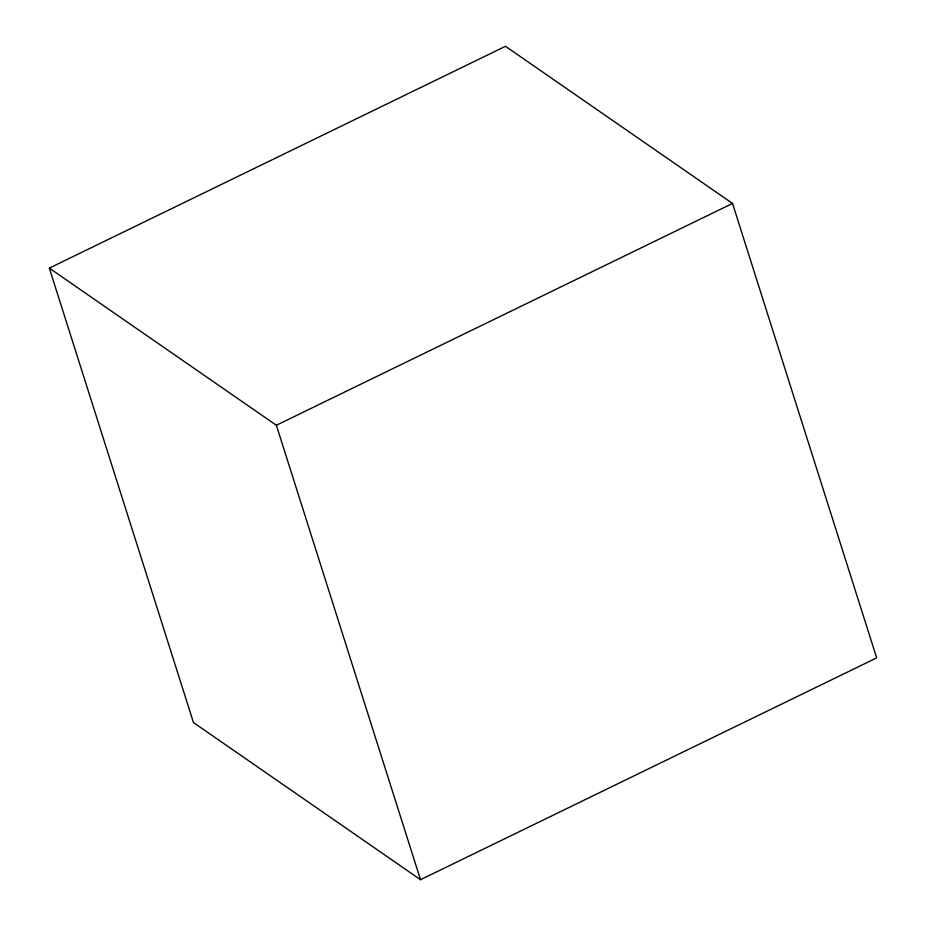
<?xml version="1.0" encoding="UTF-8"?>
<svg xmlns="http://www.w3.org/2000/svg" width="926" height="926" viewBox="0 0 926 926"><rect width="100%" height="100%" fill="white"/><g stroke="black" fill="none" stroke-linecap="round" stroke-linejoin="round"><path stroke-width="1.39" d="M49.321 268.123L505.48 46.3L732.524 203.442L876.679 657.877L420.52 879.7L193.476 722.558L49.321 268.123L276.365 425.265L420.52 879.7M276.365 425.265L732.524 203.442"/></g></svg>
